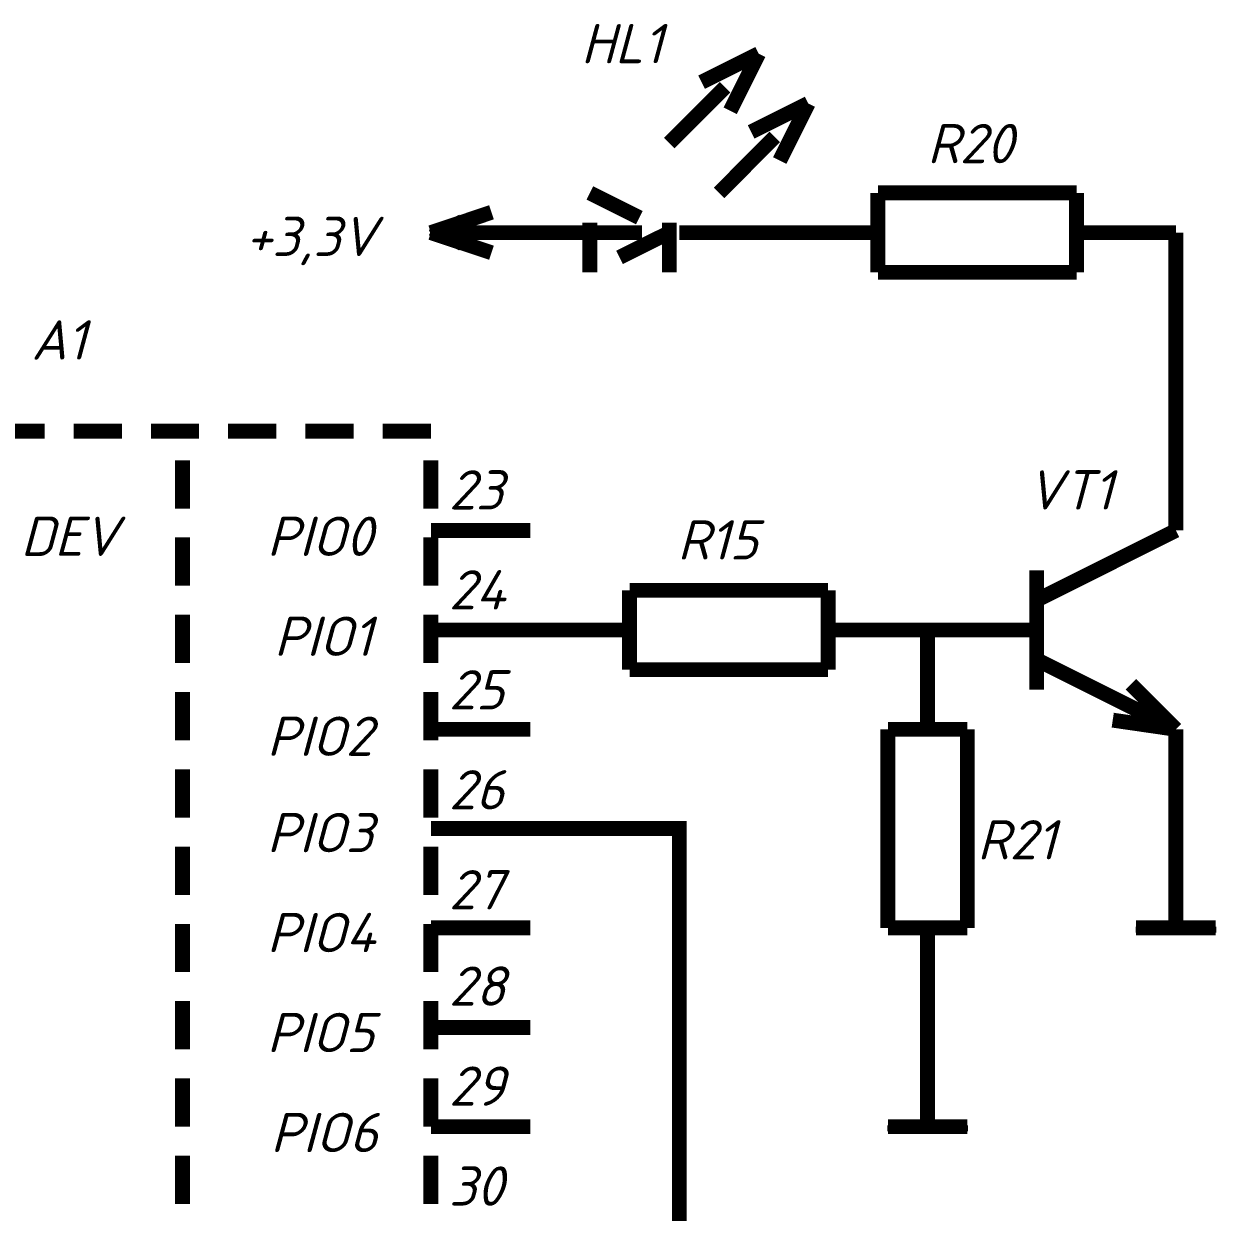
# Model space of a CAD drawing. Header units: inches. Extents: x 0 to 841, y 0 to 594.
# Drawn here: x 102 to 162.4, y 253.2 to 313 of the extents above; entities that cross this region are included whole.
import ezdxf

# ---------------------------------------------------------------- set-up
doc = ezdxf.new("R2010")
doc.units = ezdxf.units.IN
doc.layers.add('Sheet', color=255, linetype='Continuous')
doc.styles.get("Standard").update_dxf_attribs({"font": 'isocpeui.ttf'})

msp = doc.modelspace()

# ---------------------------------------------------------------- linework, layer by layer
at = {"layer": 'Sheet'}
for points in [[(136.15, 310.06, 0.749, 0.749, 0), (139.025, 311.497, 0.749, 0.749, 0)], [(139.025, 311.497, 0.749, 0.749, 0), (137.588, 308.623, 0.749, 0.749, 0)], [(134.522, 306.994, 0.749, 0.749, 0), (137.329, 309.802, 0.749, 0.749, 0)], [(138.643, 307.556, 0.749, 0.749, 0), (141.518, 308.993, 0.749, 0.749, 0)], [(141.518, 308.993, 0.749, 0.749, 0), (140.081, 306.118, 0.749, 0.749, 0)], [(137.026, 304.49, 0.749, 0.749, 0), (139.834, 307.309, 0.749, 0.749, 0)], [(130.525, 304.49, 0.749, 0.749, 0), (133.018, 303.244, 0.749, 0.749, 0)], [(155.026, 304.49, 0.749, 0.749, 0), (145.021, 304.49, 0.749, 0.749, 0)], [(145.021, 304.49, 0.749, 0.749, 0), (145.021, 300.492, 0.749, 0.749, 0)], [(155.026, 300.492, 0.749, 0.749, 0), (155.026, 304.49, 0.749, 0.749, 0)], [(122.519, 302.491, 0.749, 0.749, 0), (125.573, 303.513, 0.749, 0.749, 0)], [(122.485, 302.491, 0.3, 0.3, 0), (124.012, 303.255, 0.3, 0.3, 0)], [(130.525, 300.492, 0.749, 0.749, 0), (130.525, 302.997, 0.749, 0.749, 0)], [(134.522, 300.492, 0.749, 0.749, 0), (134.522, 302.997, 0.749, 0.749, 0)], [(125.023, 302.491, 0.749, 0.749, 0), (122.519, 302.491, 0.749, 0.749, 0)], [(125.573, 301.481, 0.749, 0.749, 0), (122.519, 302.491, 0.749, 0.749, 0)], [(122.485, 302.491, 0.3, 0.3, 0), (124.012, 301.728, 0.3, 0.3, 0)], [(125.023, 302.491, 0.3, 0.3, 0), (122.485, 302.491, 0.3, 0.3, 0)], [(130.019, 302.491, 0.749, 0.749, 0), (125.023, 302.491, 0.749, 0.749, 0)], [(130.019, 302.491, 0.3, 0.3, 0), (125.023, 302.491, 0.3, 0.3, 0)], [(130.019, 302.491, 0.749, 0.749, 0), (133.152, 302.491, 0.749, 0.749, 0)], [(134.522, 302.491, 0.749, 0.749, 0), (132.018, 301.245, 0.749, 0.749, 0)], [(135.028, 302.491, 0.749, 0.749, 0), (140.024, 302.491, 0.749, 0.749, 0)], [(135.028, 302.491, 0.3, 0.3, 0), (140.024, 302.491, 0.3, 0.3, 0)], [(145.021, 302.491, 0.749, 0.749, 0), (140.024, 302.491, 0.749, 0.749, 0)], [(145.021, 302.491, 0.3, 0.3, 0), (140.024, 302.491, 0.3, 0.3, 0)], [(155.026, 302.491, 0.749, 0.749, 0), (160.023, 302.491, 0.749, 0.749, 0)], [(155.026, 302.491, 0.3, 0.3, 0), (160.023, 302.491, 0.3, 0.3, 0)], [(160.023, 302.491, 0.749, 0.749, 0), (160.023, 292.497, 0.749, 0.749, 0)], [(145.021, 300.492, 0.749, 0.749, 0), (155.026, 300.492, 0.749, 0.749, 0)], [(103.081, 292.497, 0.749, 0.749, 0), (100.645, 292.497, 0.749, 0.749, 0)], [(106.967, 292.497, 0.749, 0.749, 0), (104.541, 292.497, 0.749, 0.749, 0)], [(110.852, 292.497, 0.749, 0.749, 0), (108.426, 292.497, 0.749, 0.749, 0)], [(114.748, 292.497, 0.749, 0.749, 0), (112.311, 292.497, 0.749, 0.749, 0)], [(118.633, 292.497, 0.749, 0.749, 0), (116.208, 292.497, 0.749, 0.749, 0)], [(122.519, 292.497, 0.749, 0.749, 0), (120.093, 292.497, 0.749, 0.749, 0)], [(160.023, 287.5, 0.749, 0.749, 0), (160.023, 292.497, 0.749, 0.749, 0)], [(160.023, 287.5, 0.3, 0.3, 0), (160.023, 292.497, 0.3, 0.3, 0)], [(110.021, 288.6, 0.749, 0.749, 0), (110.021, 291.037, 0.749, 0.749, 0)], [(122.519, 288.6, 0.749, 0.749, 0), (122.519, 291.037, 0.749, 0.749, 0)], [(110.021, 284.715, 0.749, 0.749, 0), (110.021, 287.152, 0.749, 0.749, 0)], [(122.519, 287.5, 0.749, 0.749, 0), (127.527, 287.5, 0.749, 0.749, 0)], [(122.519, 284.715, 0.749, 0.749, 0), (122.519, 287.152, 0.749, 0.749, 0)], [(122.519, 287.5, 0.3, 0.3, 0), (127.527, 287.5, 0.3, 0.3, 0)], [(153.016, 283.996, 0.749, 0.749, 0), (160.023, 287.5, 0.749, 0.749, 0)], [(153.016, 285.49, 0.749, 0.749, 0), (153.016, 279.493, 0.749, 0.749, 0)], [(142.517, 284.49, 0.749, 0.749, 0), (132.524, 284.49, 0.749, 0.749, 0)], [(132.524, 284.49, 0.749, 0.749, 0), (132.524, 280.493, 0.749, 0.749, 0)], [(142.517, 280.493, 0.749, 0.749, 0), (142.517, 284.49, 0.749, 0.749, 0)], [(110.021, 280.829, 0.749, 0.749, 0), (110.021, 283.255, 0.749, 0.749, 0)], [(122.519, 280.829, 0.749, 0.749, 0), (122.519, 283.255, 0.749, 0.749, 0)], [(122.519, 282.491, 0.749, 0.749, 0), (127.527, 282.491, 0.749, 0.749, 0)], [(122.519, 282.491, 0.3, 0.3, 0), (127.527, 282.491, 0.3, 0.3, 0)], [(132.524, 282.491, 0.749, 0.749, 0), (127.527, 282.491, 0.749, 0.749, 0)], [(132.524, 282.491, 0.3, 0.3, 0), (127.527, 282.491, 0.3, 0.3, 0)], [(142.517, 282.491, 0.749, 0.749, 0), (147.525, 282.491, 0.749, 0.749, 0)], [(142.517, 282.491, 0.3, 0.3, 0), (147.525, 282.491, 0.3, 0.3, 0)], [(147.525, 277.494, 0.749, 0.749, 0), (147.525, 282.491, 0.749, 0.749, 0)], [(147.525, 282.491, 0.749, 0.749, 0), (153.016, 282.491, 0.749, 0.749, 0)], [(147.525, 277.494, 0.3, 0.3, 0), (147.525, 282.491, 0.3, 0.3, 0)], [(152.522, 282.491, 0.3, 0.3, 0), (147.525, 282.491, 0.3, 0.3, 0)], [(153.016, 280.998, 0.749, 0.749, 0), (160.023, 277.494, 0.749, 0.749, 0)], [(132.524, 280.493, 0.749, 0.749, 0), (142.517, 280.493, 0.749, 0.749, 0)], [(157.755, 279.763, 0.749, 0.749, 0), (160.023, 277.494, 0.749, 0.749, 0)], [(110.021, 276.944, 0.749, 0.749, 0), (110.021, 279.37, 0.749, 0.749, 0)], [(122.519, 276.944, 0.749, 0.749, 0), (122.519, 279.37, 0.749, 0.749, 0)], [(160.023, 277.494, 0.749, 0.749, 0), (156.845, 277.955, 0.749, 0.749, 0)], [(122.519, 277.494, 0.749, 0.749, 0), (127.527, 277.494, 0.749, 0.749, 0)], [(149.524, 277.494, 0.749, 0.749, 0), (145.527, 277.494, 0.749, 0.749, 0)], [(145.527, 277.494, 0.749, 0.749, 0), (145.527, 267.5, 0.749, 0.749, 0)], [(149.524, 267.5, 0.749, 0.749, 0), (149.524, 277.494, 0.749, 0.749, 0)], [(160.023, 277.494, 0.749, 0.749, 0), (160.023, 272.497, 0.749, 0.749, 0)], [(122.519, 277.494, 0.3, 0.3, 0), (127.527, 277.494, 0.3, 0.3, 0)], [(160.023, 277.494, 0.3, 0.3, 0), (160.023, 272.497, 0.3, 0.3, 0)], [(110.021, 273.047, 0.749, 0.749, 0), (110.021, 275.484, 0.749, 0.749, 0)], [(122.519, 273.047, 0.749, 0.749, 0), (122.519, 275.484, 0.749, 0.749, 0)], [(122.519, 272.497, 0.749, 0.749, 0), (127.527, 272.497, 0.749, 0.749, 0)], [(127.527, 272.497, 0.749, 0.749, 0), (135.028, 272.497, 0.749, 0.749, 0), (135.028, 247.5, 0.749, 0.749, 0)], [(160.023, 272.497, 0.749, 0.749, 0), (160.023, 267.5, 0.749, 0.749, 0)], [(122.519, 272.497, 0.3, 0.3, 0), (127.527, 272.497, 0.3, 0.3, 0)], [(160.023, 272.497, 0.3, 0.3, 0), (160.023, 267.41, 0.3, 0.3, 0)], [(110.021, 269.162, 0.749, 0.749, 0), (110.021, 271.587, 0.749, 0.749, 0)], [(122.519, 269.162, 0.749, 0.749, 0), (122.519, 271.587, 0.749, 0.749, 0)], [(110.021, 265.276, 0.749, 0.749, 0), (110.021, 267.702, 0.749, 0.749, 0)], [(122.519, 265.276, 0.749, 0.749, 0), (122.519, 267.702, 0.749, 0.749, 0)], [(122.519, 267.5, 0.749, 0.749, 0), (127.527, 267.5, 0.749, 0.749, 0)], [(122.519, 267.5, 0.3, 0.3, 0), (127.527, 267.5, 0.3, 0.3, 0)], [(145.527, 267.5, 0.749, 0.749, 0), (149.524, 267.5, 0.749, 0.749, 0)], [(147.525, 267.5, 0.749, 0.749, 0), (147.525, 262.491, 0.749, 0.749, 0)], [(147.525, 267.5, 0.3, 0.3, 0), (147.525, 262.491, 0.3, 0.3, 0)], [(158.024, 267.5, 0.749, 0.749, 0), (162.022, 267.5, 0.749, 0.749, 0)], [(157.991, 267.41, 0.3, 0.3, 0), (162.056, 267.41, 0.3, 0.3, 0)], [(110.021, 261.38, 0.749, 0.749, 0), (110.021, 263.817, 0.749, 0.749, 0)], [(122.519, 261.38, 0.749, 0.749, 0), (122.519, 263.817, 0.749, 0.749, 0)], [(127.527, 262.491, 0.749, 0.749, 0), (122.519, 262.491, 0.749, 0.749, 0)], [(122.519, 262.491, 0.3, 0.3, 0), (127.527, 262.491, 0.3, 0.3, 0)], [(147.525, 262.491, 0.749, 0.749, 0), (147.525, 257.494, 0.749, 0.749, 0)], [(147.525, 262.491, 0.3, 0.3, 0), (147.525, 257.416, 0.3, 0.3, 0)], [(110.021, 257.494, 0.749, 0.749, 0), (110.021, 259.92, 0.749, 0.749, 0)], [(122.519, 257.494, 0.749, 0.749, 0), (122.519, 259.92, 0.749, 0.749, 0)], [(122.519, 257.494, 0.749, 0.749, 0), (127.527, 257.494, 0.749, 0.749, 0)], [(145.527, 257.494, 0.749, 0.749, 0), (149.524, 257.494, 0.749, 0.749, 0)], [(122.519, 257.494, 0.3, 0.3, 0), (127.527, 257.494, 0.3, 0.3, 0)], [(145.493, 257.416, 0.3, 0.3, 0), (149.558, 257.416, 0.3, 0.3, 0)], [(110.021, 253.609, 0.749, 0.749, 0), (110.021, 256.034, 0.749, 0.749, 0)], [(122.519, 253.609, 0.749, 0.749, 0), (122.519, 256.034, 0.749, 0.749, 0)]]:
    msp.add_lwpolyline(points, format="xyseb", dxfattribs=at)

# ---------------------------------------------------------------- texts
for s, p in [('HL1', (130.076, 311.015)), ('R20', (147.503, 305.984)), ('+3,3V', (113.187, 301.312)), ('A1', (102.408, 296.102)), ('23', (123.428, 288.555)), ('VT1', (152.533, 288.555)), ('DEV', (101.869, 286.22)), ('PIO0', (114.265, 286.22)), ('R15', (134.927, 286.04)), ('24', (123.428, 283.525)), ('PIO1', (114.625, 281.189)), ('25', (123.428, 278.494)), ('PIO2', (114.265, 276.158)), ('26', (123.428, 273.463)), ('PIO3', (114.265, 271.307)), ('R21', (150.018, 270.947)), ('27', (123.428, 268.432)), ('PIO4', (114.265, 266.276)), ('28', (123.428, 263.581)), ('PIO5', (114.265, 261.245)), ('29', (123.428, 258.55)), ('PIO6', (114.445, 256.214)), ('30', (123.428, 253.519))]:
    msp.add_text(s, height=1.9764, dxfattribs=at).set_placement(p)

doc.saveas('drawing.dxf')
